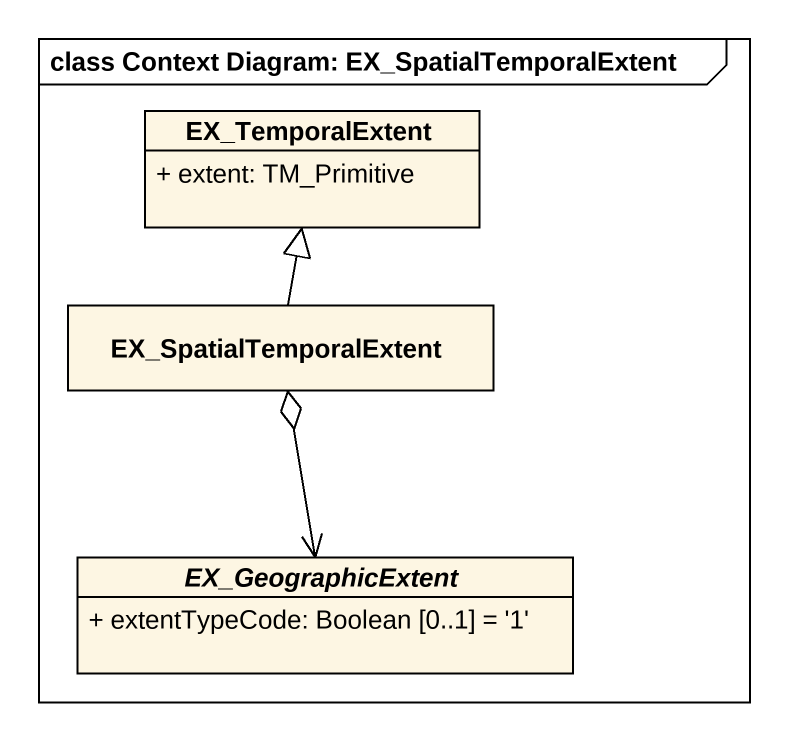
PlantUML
@startuml
mainframe class Context Diagram: EX_SpatialTemporalExtent
hide circle
hide empty members
skinparam classAttributeIconSize 0
class EX_TemporalExtent {
  + extent: TM_Primitive
}
class EX_SpatialTemporalExtent
abstract class EX_GeographicExtent {
  + extentTypeCode: Boolean [0..1] = '1'
}
EX_SpatialTemporalExtent -up-|> EX_TemporalExtent
EX_GeographicExtent <-up-o EX_SpatialTemporalExtent
@enduml
